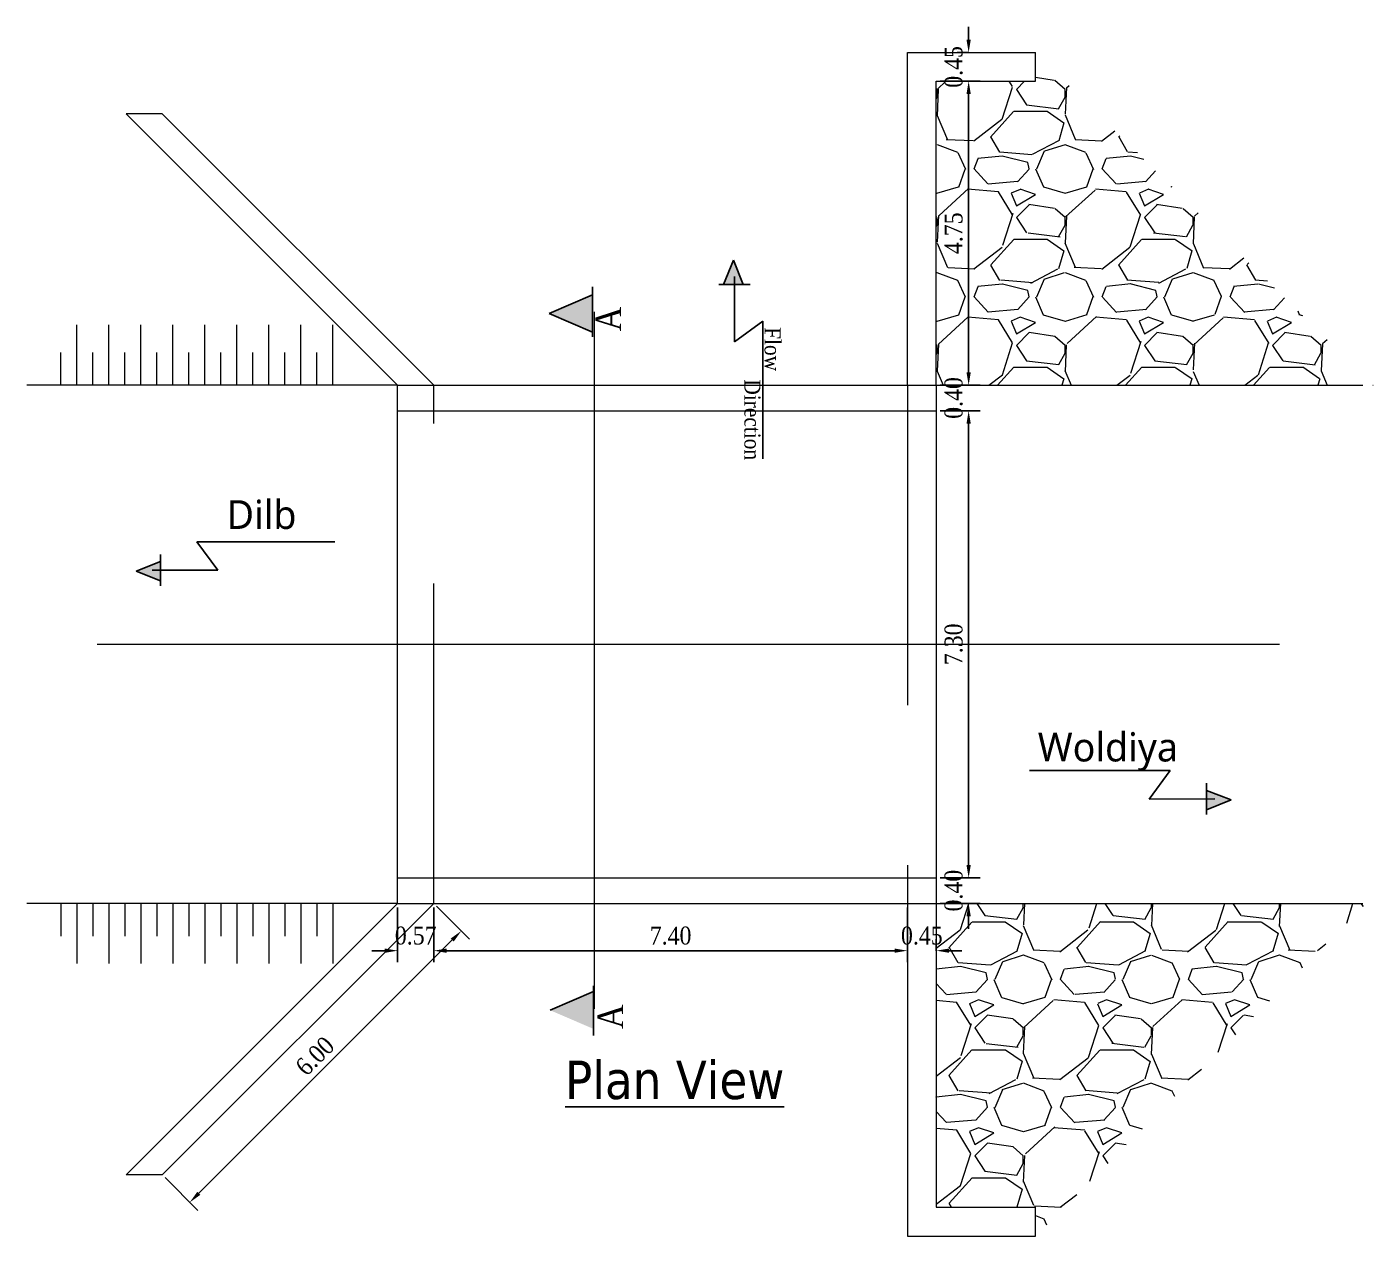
# Model space of a CAD drawing. Header units: inches. Extents: x 47 to 196, y 4 to 73.
# Drawn here: x 48.1 to 69.13, y 24.24 to 43.14 of the extents above; entities that cross this region are included whole.
import ezdxf

# ---------------------------------------------------------------- set-up
doc = ezdxf.new("R2010")
doc.units = ezdxf.units.IN
doc.header["$MEASUREMENT"] = 0
doc.linetypes.add('CENTER', pattern=[2, 1.25, -0.25, 0.25, -0.25])
doc.linetypes.add('HIDDEN', pattern=[0.375, 0.25, -0.125])
for name, color, linetype, lineweight in [('center line', 251, 'CENTER', 0), ('dima', 7, 'Continuous', 0), ('hach', 251, 'Continuous', 0), ('text', 1, 'Continuous', 0), ('wall', 4, 'Continuous', 13)]:
    doc.layers.add(name, color=color, linetype=linetype, lineweight=lineweight)
for name, color, linetype in [('Direction', 6, 'Continuous'), ('SUBSTR', 6, 'Continuous'), ('TEXT2', 7, 'Continuous')]:
    doc.layers.add(name, color=color, linetype=linetype)
doc.styles.get("Standard").update_dxf_attribs({"font": 'GARA.TTF'})
doc.dimstyles.get("Standard").update_dxf_attribs({"dimtxt": 0.28, "dimasz": 0.2, "dimexe": 0.18, "dimexo": 0.0625, "dimgap": 0.09, "dimtad": 1, "dimzin": 0, "dimdsep": 46, "dimtxsty": 'Standard', "dimcen": 0.09, "dimclrd": 253, "dimclre": 23, "dimadec": 0, "dimazin": 0, "dimtfac": 1, "dimtix": 1, "dimtofl": 0, "dimtmove": 0, "dimatfit": 3, "dimfxl": 1, "dimfxlon": 1, "dimtolj": 1, "dimtzin": 0, "dimarcsym": 0})

# ---------------------------------------------------------------- blocks, each defined once
blk = doc.blocks.new('*D8')
at = {"layer": 'Defpoints', "color": 0}
for p in [(54.4563790469158, 29.44281713117822), (54.88651026605503, 29.012685912039), (50.21373835979652, 25.20017644405895)]:
    blk.add_point(p, dxfattribs=at)
at = {"layer": 'dima', "color": 23, "lineweight": -2}
for p, q in [((54.50057322073995, 29.39862295735406), (55.0137894866686, 28.88540669142542)), ((50.25793253362068, 25.15598227023479), (50.77114879954932, 24.64276600430615))]:
    blk.add_line(p, q, dxfattribs=at)
at = {"layer": 'dima', "color": 253, "lineweight": -2}
blk.add_line((50.78529093517305, 24.91146658115704), (54.74508890981771, 28.87126455580169), dxfattribs=at)
at = {"layer": 'dima', "color": 253}
for points in [[(54.72151868377816, 28.89483478184124), (54.76865913585726, 28.84769432976213), (54.88651026605503, 29.012685912039)], [(50.7617207091335, 24.93503680719659), (50.8088611612126, 24.88789635511748), (50.64386957893575, 24.77004522491973)]]:
    blk.add_solid(points, dxfattribs=at)
at = {"layer": 'dima', "color": 0, "insert": (52.60034400877856, 27.05621148219618), "char_height": 0.28, "attachment_point": 5, "rotation": 45}
blk.add_mtext('\\A1;6.00', dxfattribs=at)
blk = doc.blocks.new('*D9')
at = {"layer": 'Defpoints', "color": 0}
for p in [(53.89069362196656, 29.44281713117823), (54.4563790469158, 29.44281713117823), (54.4563790469158, 28.7039499549202)]:
    blk.add_point(p, dxfattribs=at)
at = {"layer": 'dima', "color": 23, "lineweight": -2}
for p, q in [((53.89069362196656, 29.38031713117823), (53.89069362196656, 28.52394995492021)), ((54.4563790469158, 29.38031713117823), (54.4563790469158, 28.52394995492021))]:
    blk.add_line(p, q, dxfattribs=at)
at = {"layer": 'dima', "color": 253, "lineweight": -2}
for p, q in [((53.69069362196656, 28.7039499549202), (53.49069362196656, 28.7039499549202)), ((54.6563790469158, 28.7039499549202), (54.8563790469158, 28.7039499549202))]:
    blk.add_line(p, q, dxfattribs=at)
at = {"layer": 'dima', "color": 253}
for points in [[(53.69069362196656, 28.73728328825354), (53.69069362196656, 28.67061662158687), (53.89069362196656, 28.7039499549202)], [(54.6563790469158, 28.73728328825354), (54.6563790469158, 28.67061662158687), (54.4563790469158, 28.7039499549202)]]:
    blk.add_solid(points, dxfattribs=at)
at = {"layer": 'dima', "color": 0, "insert": (54.17353633444118, 28.93739001448834), "char_height": 0.28, "attachment_point": 5}
blk.add_mtext('\\A1;0.57', dxfattribs=at)
blk = doc.blocks.new('*D10')
at = {"layer": 'Defpoints', "color": 0}
for p in [(54.4563790469158, 29.44281713117823), (61.8563790469158, 29.44281713117823), (61.8563790469158, 28.7039499549202)]:
    blk.add_point(p, dxfattribs=at)
at = {"layer": 'dima', "color": 23, "lineweight": -2}
for p, q in [((54.4563790469158, 29.38031713117823), (54.4563790469158, 28.52394995492021)), ((61.8563790469158, 29.38031713117823), (61.8563790469158, 28.52394995492021))]:
    blk.add_line(p, q, dxfattribs=at)
at = {"layer": 'dima', "color": 253, "lineweight": -2}
blk.add_line((54.6563790469158, 28.7039499549202), (61.6563790469158, 28.7039499549202), dxfattribs=at)
at = {"layer": 'dima', "color": 253}
for points in [[(54.6563790469158, 28.73728328825354), (54.6563790469158, 28.67061662158687), (54.4563790469158, 28.7039499549202)], [(61.6563790469158, 28.73728328825354), (61.6563790469158, 28.67061662158687), (61.8563790469158, 28.7039499549202)]]:
    blk.add_solid(points, dxfattribs=at)
at = {"layer": 'dima', "color": 0, "insert": (58.1563790469158, 28.93707728180032), "char_height": 0.28, "attachment_point": 5}
blk.add_mtext('\\A1;7.40', dxfattribs=at)
blk = doc.blocks.new('*D11')
at = {"layer": 'Defpoints', "color": 0}
for p in [(62.3063790469158, 29.84281713117823), (62.81284495676073, 29.84281713117823), (62.3063790469158, 29.44281713117823)]:
    blk.add_point(p, dxfattribs=at)
at = {"layer": 'dima', "color": 253, "lineweight": -2}
for p, q in [((62.81284495676073, 30.04281713117823), (62.81284495676073, 30.24281713117823)), ((62.81284495676073, 29.24281713117823), (62.81284495676073, 29.04281713117823))]:
    blk.add_line(p, q, dxfattribs=at)
at = {"layer": 'dima', "color": 23, "lineweight": -2}
for p, q in [((62.3688790469158, 29.84281713117823), (62.99284495676073, 29.84281713117823)), ((62.3688790469158, 29.44281713117823), (62.99284495676073, 29.44281713117823))]:
    blk.add_line(p, q, dxfattribs=at)
at = {"layer": 'dima', "color": 253}
for points in [[(62.7795116234274, 30.04281713117823), (62.84617829009406, 30.04281713117823), (62.81284495676073, 29.84281713117823)], [(62.7795116234274, 29.24281713117823), (62.84617829009406, 29.24281713117823), (62.81284495676073, 29.44281713117823)]]:
    blk.add_solid(points, dxfattribs=at)
at = {"layer": 'dima', "color": 0, "insert": (62.5797176298806, 29.64281713117824), "char_height": 0.28, "attachment_point": 5, "rotation": 90}
blk.add_mtext('\\A1;0.40', dxfattribs=at)
blk = doc.blocks.new('*D12')
at = {"layer": 'Defpoints', "color": 0}
for p in [(62.3063790469158, 37.14281713117823), (62.81284495676073, 37.14281713117823), (62.3063790469158, 29.84281713117823)]:
    blk.add_point(p, dxfattribs=at)
at = {"layer": 'dima', "color": 23, "lineweight": -2}
for p, q in [((62.3688790469158, 37.14281713117823), (62.99284495676073, 37.14281713117823)), ((62.3688790469158, 29.84281713117823), (62.99284495676073, 29.84281713117823))]:
    blk.add_line(p, q, dxfattribs=at)
at = {"layer": 'dima', "color": 253, "lineweight": -2}
blk.add_line((62.81284495676073, 30.04281713117823), (62.81284495676073, 36.94281713117823), dxfattribs=at)
at = {"layer": 'dima', "color": 253}
for points in [[(62.7795116234274, 36.94281713117823), (62.84617829009406, 36.94281713117823), (62.81284495676073, 37.14281713117823)], [(62.7795116234274, 30.04281713117823), (62.84617829009406, 30.04281713117823), (62.81284495676073, 29.84281713117823)]]:
    blk.add_solid(points, dxfattribs=at)
at = {"layer": 'dima', "color": 0, "insert": (62.5797176298806, 33.49281713117824), "char_height": 0.28, "attachment_point": 5, "rotation": 90}
blk.add_mtext('\\A1;7.30', dxfattribs=at)
blk = doc.blocks.new('*D13')
at = {"layer": 'Defpoints', "color": 0}
for p in [(62.3063790469158, 37.54281713117823), (62.81284495676073, 37.54281713117823), (62.3063790469158, 37.14281713117823)]:
    blk.add_point(p, dxfattribs=at)
at = {"layer": 'dima', "color": 253, "lineweight": -2}
for p, q in [((62.81284495676073, 37.74281713117823), (62.81284495676073, 37.94281713117822)), ((62.81284495676073, 36.94281713117823), (62.81284495676073, 36.74281713117824))]:
    blk.add_line(p, q, dxfattribs=at)
at = {"layer": 'dima', "color": 23, "lineweight": -2}
for p, q in [((62.3688790469158, 37.54281713117823), (62.99284495676073, 37.54281713117823)), ((62.3688790469158, 37.14281713117823), (62.99284495676073, 37.14281713117823))]:
    blk.add_line(p, q, dxfattribs=at)
at = {"layer": 'dima', "color": 253}
for points in [[(62.7795116234274, 37.74281713117823), (62.84617829009406, 37.74281713117823), (62.81284495676073, 37.54281713117823)], [(62.7795116234274, 36.94281713117823), (62.84617829009406, 36.94281713117823), (62.81284495676073, 37.14281713117823)]]:
    blk.add_solid(points, dxfattribs=at)
at = {"layer": 'dima', "color": 0, "insert": (62.5797176298806, 37.34281713117824), "char_height": 0.28, "attachment_point": 5, "rotation": 90}
blk.add_mtext('\\A1;0.40', dxfattribs=at)
blk = doc.blocks.new('*D14')
at = {"layer": 'Defpoints', "color": 0}
for p in [(62.30637904691581, 42.29281713117823), (62.81284495676073, 42.29281713117823), (62.3063790469158, 37.54281713117823)]:
    blk.add_point(p, dxfattribs=at)
at = {"layer": 'dima', "color": 23, "lineweight": -2}
for p, q in [((62.36887904691581, 42.29281713117823), (62.99284495676073, 42.29281713117823)), ((62.3688790469158, 37.54281713117823), (62.99284495676073, 37.54281713117823))]:
    blk.add_line(p, q, dxfattribs=at)
at = {"layer": 'dima', "color": 253, "lineweight": -2}
blk.add_line((62.81284495676073, 37.74281713117823), (62.81284495676073, 42.09281713117822), dxfattribs=at)
at = {"layer": 'dima', "color": 253}
for points in [[(62.7795116234274, 42.09281713117822), (62.84617829009406, 42.09281713117822), (62.81284495676073, 42.29281713117823)], [(62.7795116234274, 37.74281713117823), (62.84617829009406, 37.74281713117823), (62.81284495676073, 37.54281713117823)]]:
    blk.add_solid(points, dxfattribs=at)
at = {"layer": 'dima', "color": 0, "insert": (62.57940489719259, 39.91781713117823), "char_height": 0.28, "attachment_point": 5, "rotation": 90}
blk.add_mtext('\\A1;4.75', dxfattribs=at)
blk = doc.blocks.new('*D34')
at = {"layer": 'Defpoints', "color": 0}
for p in [(62.81284495676073, 42.74281713117823), (62.81284495676073, 42.74281713117823), (62.81284495676073, 42.29281713117823)]:
    blk.add_point(p, dxfattribs=at)
at = {"layer": 'dima', "color": 253, "lineweight": -2}
for p, q in [((62.81284495676073, 42.94281713117823), (62.81284495676073, 43.14281713117823)), ((62.81284495676073, 42.09281713117822), (62.81284495676073, 41.89281713117823))]:
    blk.add_line(p, q, dxfattribs=at)
at = {"layer": 'dima', "color": 23, "lineweight": -2}
for p, q in [((62.81284495676073, 42.74281713117823), (62.63284495676073, 42.74281713117823)), ((62.81284495676073, 42.29281713117823), (62.63284495676073, 42.29281713117823))]:
    blk.add_line(p, q, dxfattribs=at)
at = {"layer": 'dima', "color": 253}
for points in [[(62.7795116234274, 42.94281713117823), (62.84617829009406, 42.94281713117823), (62.81284495676073, 42.74281713117823)], [(62.7795116234274, 42.09281713117822), (62.84617829009406, 42.09281713117822), (62.81284495676073, 42.29281713117823)]]:
    blk.add_solid(points, dxfattribs=at)
at = {"layer": 'dima', "color": 0, "insert": (62.57940489719259, 42.51781713117823), "char_height": 0.28, "attachment_point": 5, "rotation": 90}
blk.add_mtext('\\A1;0.45', dxfattribs=at)
blk = doc.blocks.new('*D35')
at = {"layer": 'Defpoints', "color": 0}
for p in [(61.8563790469158, 28.7039499549202), (62.30637904691581, 28.70394995492021), (62.30637904691581, 28.70394995492021)]:
    blk.add_point(p, dxfattribs=at)
at = {"layer": 'dima', "color": 23, "lineweight": -2}
for p, q in [((61.8563790469158, 28.70394995492021), (61.8563790469158, 28.88394995492021)), ((62.30637904691581, 28.70394995492021), (62.30637904691581, 28.88394995492021))]:
    blk.add_line(p, q, dxfattribs=at)
at = {"layer": 'dima', "color": 253, "lineweight": -2}
for p, q in [((61.6563790469158, 28.70394995492021), (61.4563790469158, 28.70394995492021)), ((62.50637904691581, 28.70394995492021), (62.70637904691581, 28.70394995492021))]:
    blk.add_line(p, q, dxfattribs=at)
at = {"layer": 'dima', "color": 253}
for points in [[(61.6563790469158, 28.73728328825354), (61.6563790469158, 28.67061662158687), (61.8563790469158, 28.70394995492021)], [(62.50637904691581, 28.73728328825354), (62.50637904691581, 28.67061662158687), (62.30637904691581, 28.70394995492021)]]:
    blk.add_solid(points, dxfattribs=at)
at = {"layer": 'dima', "color": 0, "insert": (62.0813790469158, 28.93739001448834), "char_height": 0.28, "attachment_point": 5}
blk.add_mtext('\\A1;0.45', dxfattribs=at)
blk = doc.blocks.new('A$C5F6E7CE3')
at = {"layer": 'text'}
h = blk.add_hatch(color=256, dxfattribs=at)
h.set_gradient(color1=(0, 0, 255), one_color=1, tint=1)
h.paths.add_polyline_path([(0.07615321208252318, 2.903954859296894), (0.3795981664857915, 2.903487390007954), (0.229292968305342, 3.28567137203873)])
at = {"layer": 'Direction', "color": 4, "linetype": 'Continuous', "ltscale": 10}
for p, q in [((0.229292968326142, 3.285671372090576), (0.07615321208252368, 2.903954859296896)), ((0.3795981664857919, 2.903487390007953), (0.2292929682849518, 3.285671372090576))]:
    blk.add_line(p, q, dxfattribs=at)
at = {"layer": 'Direction', "color": 6, "linetype": 'Continuous'}
for p, q in [((0.2450677271794603, 3.031632161230561), (0.2434907101361787, 2.007954579329777)), ((0.2434907101361787, 2.007954579329777), (0.6882060279774507, 2.334448887878565)), ((0.6882060279774507, 2.334448887878565), (0.6882060279774507, 0.1815420458836599))]:
    blk.add_line(p, q, dxfattribs=at)
at = {"layer": 'Direction', "color": 6, "linetype": 'Continuous', "ltscale": 10}
blk.add_line((5.756911747312188e-08, 2.90407217632746), (0.4897412117909283, 2.90331771016875), dxfattribs=at)
at = {"layer": 'text', "char_height": 0.2515030000000001, "width": 5.136595778254399, "attachment_point": 1, "rotation": 270}
for s, insert in [('Flow ', (0.9669632771357612, 2.238293559988648)), ('Direction', (0.6515359389754849, 1.422306348183582))]:
    blk.add_mtext(s, dxfattribs=dict(at, insert=insert))

msp = doc.modelspace()

# ---------------------------------------------------------------- hatches: boundary and pattern name
at = {"layer": 'hach'}
h = msp.add_hatch(dxfattribs=at)
h.set_pattern_fill('GRAVEL', color=256, scale=2, style=0)
h.set_pattern_definition([(228.0128, (63.7463790469158, 38.91130186684465), (-15.99999646431632, -18.00000268321449), [0.269072, -26.638176]), (184.9697, (63.5663790469158, 38.71130186684465), (24.00000210303527, 1.999982614014104), [0.461736, -45.71185]), (132.5104, (63.1063790469158, 38.67130186684465), (19.99998143669362, -22.0000173477424), [0.325576, -32.232064]), (267.2737, (62.3263790469158, 38.17130186684465), (1.999992035454381, 40.00000058994694), [0.420476, -41.627116]), (292.8337, (62.3063790469158, 37.75130186684466), (-10.00001981087428, 23.99999282355555), [0.41231, -40.818746]), (357.2737, (62.4663790469158, 37.37130186684465), (-40.00000058994694, 1.999992035454383), [0.420476, -41.627116]), (37.6942, (62.8863790469158, 37.35130186684465), (-26.00001469123595, -19.99998081032106), [0.5560579999999999, -55.049698]), (72.2553, (63.3263790469158, 37.69130186684465), (14.00002152541082, 43.99999246247837), [0.524976, -51.972642]), (121.4296, (63.4863790469158, 38.19130186684465), (-16.00001646835273, 25.99999007298513), [0.4219, -41.768146]), (175.2364, (63.2663790469158, 38.55130186684465), (22.00000189263917, -1.999983065322521), [0.481664, -23.601526]), (222.3974, (62.7863790469158, 38.59130186684465), (-24.00001470214647, -21.99998416402824), [0.622896, -61.66675]), (138.8141, (64.3063790469158, 38.15130186684465), (-14.00000589361143, 11.99999462668551), [0.212602, -21.047688]), (171.4692, (64.1463790469158, 38.29130186684466), (25.99999656963026, -4.000015820079581), [0.404474, -40.043022]), (225, (63.7463790469158, 38.35130186684465), (-2.220446049250313e-16, -2.000000618897904), [0.282842, -2.545584]), (203.1986, (63.6063790469158, 38.59130186684465), (9.99999946133415, 4.000002650529708), [0.152316, -15.07923]), (291.8014, (63.4663790469158, 38.53130186684465), (-1.999999821001297, 6.00000054602154), [0.215406, -10.554924]), (30.9638, (63.5463790469158, 38.33130186684465), (5.999996044575996, 4.000004967081465), [0.349858, -11.312046]), (161.5651, (63.8463790469158, 38.51130186684465), (4.000000869185924, -1.999996806445415), [0.252982, -6.071574]), (16.38950000000001, (62.3063790469158, 38.53130186684465), (20.00000439682392, 5.999985419635941), [0.3544, -35.08569]), (70.3462, (62.6463790469158, 38.63130186684465), (-7.999990494743491, -22.00000427121245), [0.297322, -29.434816]), (293.1986, (63.8463790469158, 38.91130186684465), (-4.000002650529708, 9.99999946133415), [0.30463, -14.926916]), (343.6105, (63.9663790469158, 38.63130186684465), (-20.00000439682391, 5.999985419635947), [0.3544, -35.08569]), (339.444, (62.3063790469158, 37.29130186684466), (-10.00000368908485, 3.999991992843169), [0.34176, -16.746248]), (294.7751, (62.6263790469158, 37.17130186684465), (-9.999984378490339, 22.00000684367824), [0.286356, -28.349286]), (66.80140000000002, (63.8663790469158, 36.91130186684465), (4.000002650529709, 9.99999946133415), [0.30463, -14.926916]), (17.354, (63.9863790469158, 37.19130186684465), (-26.00000403819367, -7.999989004518237), [0.335262, -33.190848]), (69.444, (62.8863790469158, 36.91130186684465), (-3.999991992843174, -10.00000368908484), [0.17088, -16.917128]), (101.3099, (63.7463790469158, 36.91130186684465), (-1.999995264323211, 8.000001504461904), [0.10198, -10.096058]), (165.9638, (63.7263790469158, 37.01130186684465), (6.000001091979479, -1.999996114722491), [0.41231, -7.8339]), (186.009, (63.3263790469158, 37.11130186684466), (19.99999950181208, 1.999998634963683), [0.3821, -37.827846]), (303.6901, (63.5463790469158, 38.15130186684465), (-2.000002669014382, 3.999999115542321), [0.288444, -6.922658]), (353.1572, (63.7063790469158, 37.91130186684465), (33.9999987309571, -4.000015995849522), [0.503588, -49.855126]), (60.94540000000001, (64.2063790469158, 37.85130186684465), (-8.000000054398559, -14.00000076913937), [0.205912, -20.385348]), (90, (64.3063790469158, 38.03130186684465), (-2, 2), [0.12, -1.88]), (120.2564, (63.2863790469158, 37.17130186684465), (7.999989773605388, -14.00000491170947), [0.277848, -27.50704]), (48.01280000000001, (63.1463790469158, 37.41130186684465), (15.99999646431632, 18.0000026832145), [0.538144, -26.369104]), (0, (63.5063790469158, 37.81130186684465), (2, 2), [0.52, -1.48]), (325.3048, (64.0263790469158, 37.81130186684465), (-19.99998851797505, 14.00001721918892), [0.316228, -31.306548]), (254.0546, (64.2863790469158, 37.63130186684465), (-1.999999778592762, -8.000000253304302), [0.291204, -14.269016]), (207.646, (64.2063790469158, 37.35130186684465), (-37.99999161435918, -20.00001542633836), [0.47413, -46.938948]), (175.4261, (63.7863790469158, 37.13130186684465), (-26.00000111662427, 1.999989602322168), [0.501598, -49.658148])])
h.paths.add_polyline_path([(63.85637904691581, 42.74281713117824), (63.85637904691581, 42.29281713117823), (62.30637904691581, 42.29281713117823), (62.3063790469158, 37.54281713117824), (69.13172384748822, 37.54281713117823)])
h.paths.add_polyline_path([(62.3411435420176, 36.91130186684465), (62.3411435420176, 37.77433239551181), (62.79784495676072, 37.77433239551181), (62.79784495676072, 36.91130186684465)], flags=9)
h.paths.add_polyline_path([(62.3404734005433, 39.48875905225047), (62.3404734005433, 40.34687521010601), (62.79784495676072, 40.34687521010601), (62.79784495676072, 39.48875905225047)], flags=24)
h.paths.add_polyline_path([(62.3404734005433, 42.09065778642768), (62.3404734005433, 42.9449764759288), (62.79784495676072, 42.9449764759288), (62.79784495676072, 42.09065778642768)], flags=9)
h = msp.add_hatch(dxfattribs=at)
h.set_pattern_fill('GRAVEL', color=256, scale=2, style=0)
h.set_pattern_definition([(228.0128, (63.09421970216524, 26.24281713117824), (-15.99999646431632, -18.00000268321449), [0.269072, -26.638176]), (184.9697, (62.91421970216524, 26.04281713117824), (24.00000210303527, 1.999982614014104), [0.461736, -45.71185]), (132.5104, (62.45421970216524, 26.00281713117824), (19.99998143669362, -22.0000173477424), [0.325576, -32.232064]), (267.2737, (61.67421970216525, 25.50281713117824), (1.999992035454381, 40.00000058994694), [0.420476, -41.627116]), (292.8337, (61.65421970216524, 25.08281713117824), (-10.00001981087428, 23.99999282355555), [0.41231, -40.818746]), (357.2737, (61.81421970216524, 24.70281713117824), (-40.00000058994694, 1.999992035454383), [0.420476, -41.627116]), (37.6942, (62.23421970216524, 24.68281713117824), (-26.00001469123595, -19.99998081032106), [0.5560579999999999, -55.049698]), (72.2553, (62.67421970216525, 25.02281713117824), (14.00002152541082, 43.99999246247837), [0.524976, -51.972642]), (121.4296, (62.83421970216524, 25.52281713117824), (-16.00001646835273, 25.99999007298513), [0.4219, -41.768146]), (175.2364, (62.61421970216524, 25.88281713117824), (22.00000189263917, -1.999983065322521), [0.481664, -23.601526]), (222.3974, (62.13421970216524, 25.92281713117824), (-24.00001470214647, -21.99998416402824), [0.622896, -61.66675]), (138.8141, (63.65421970216524, 25.48281713117824), (-14.00000589361143, 11.99999462668551), [0.212602, -21.047688]), (171.4692, (63.49421970216525, 25.62281713117824), (25.99999656963026, -4.000015820079581), [0.404474, -40.043022]), (225, (63.09421970216524, 25.68281713117824), (-2.220446049250313e-16, -2.000000618897904), [0.282842, -2.545584]), (203.1986, (62.95421970216524, 25.92281713117824), (9.99999946133415, 4.000002650529708), [0.152316, -15.07923]), (291.8014, (62.81421970216524, 25.86281713117824), (-1.999999821001297, 6.00000054602154), [0.215406, -10.554924]), (30.9638, (62.89421970216524, 25.66281713117824), (5.999996044575996, 4.000004967081465), [0.349858, -11.312046]), (161.5651, (63.19421970216524, 25.84281713117824), (4.000000869185924, -1.999996806445415), [0.252982, -6.071574]), (16.38950000000001, (61.65421970216524, 25.86281713117824), (20.00000439682392, 5.999985419635941), [0.3544, -35.08569]), (70.3462, (61.99421970216525, 25.96281713117824), (-7.999990494743491, -22.00000427121245), [0.297322, -29.434816]), (293.1986, (63.19421970216524, 26.24281713117824), (-4.000002650529708, 9.99999946133415), [0.30463, -14.926916]), (343.6105, (63.31421970216524, 25.96281713117824), (-20.00000439682391, 5.999985419635947), [0.3544, -35.08569]), (339.444, (61.65421970216524, 24.62281713117824), (-10.00000368908485, 3.999991992843169), [0.34176, -16.746248]), (294.7751, (61.97421970216524, 24.50281713117824), (-9.999984378490339, 22.00000684367824), [0.286356, -28.349286]), (66.80140000000002, (63.21421970216524, 24.24281713117824), (4.000002650529709, 9.99999946133415), [0.30463, -14.926916]), (17.354, (63.33421970216524, 24.52281713117824), (-26.00000403819367, -7.999989004518237), [0.335262, -33.190848]), (69.444, (62.23421970216524, 24.24281713117824), (-3.999991992843174, -10.00000368908484), [0.17088, -16.917128]), (101.3099, (63.09421970216524, 24.24281713117824), (-1.999995264323211, 8.000001504461904), [0.10198, -10.096058]), (165.9638, (63.07421970216524, 24.34281713117824), (6.000001091979479, -1.999996114722491), [0.41231, -7.8339]), (186.009, (62.67421970216525, 24.44281713117824), (19.99999950181208, 1.999998634963683), [0.3821, -37.827846]), (303.6901, (62.89421970216524, 25.48281713117824), (-2.000002669014382, 3.999999115542321), [0.288444, -6.922658]), (353.1572, (63.05421970216524, 25.24281713117824), (33.9999987309571, -4.000015995849522), [0.503588, -49.855126]), (60.94540000000001, (63.55421970216524, 25.18281713117824), (-8.000000054398559, -14.00000076913937), [0.205912, -20.385348]), (90, (63.65421970216524, 25.36281713117824), (-2, 2), [0.12, -1.88]), (120.2564, (62.63421970216524, 24.50281713117824), (7.999989773605388, -14.00000491170947), [0.277848, -27.50704]), (48.01280000000001, (62.49421970216525, 24.74281713117824), (15.99999646431632, 18.0000026832145), [0.538144, -26.369104]), (0, (62.85421970216525, 25.14281713117824), (2, 2), [0.52, -1.48]), (325.3048, (63.37421970216524, 25.14281713117824), (-19.99998851797505, 14.00001721918892), [0.316228, -31.306548]), (254.0546, (63.63421970216524, 24.96281713117824), (-1.999999778592762, -8.000000253304302), [0.291204, -14.269016]), (207.646, (63.55421970216524, 24.68281713117824), (-37.99999161435918, -20.00001542633836), [0.47413, -46.938948]), (175.4261, (63.13421970216524, 24.46281713117824), (-26.00000111662427, 1.999989602322168), [0.501598, -49.658148])])
h.paths.add_polyline_path([(69.0238758133325, 29.44281713117823), (62.3063790469158, 29.44281713117822), (62.3063790469158, 24.69281713117823), (63.85637904691581, 24.69281713117823), (63.85637904691579, 24.24281713117824)])
h.paths.add_polyline_path([(62.3411435420176, 29.21130186684466), (62.3411435420176, 30.07433239551182), (62.79784495676072, 30.07433239551182), (62.79784495676072, 29.21130186684466)], flags=9)
h.paths.add_polyline_path([(61.65421970216524, 29.17632151113763), (62.50853839166636, 29.17632151113763), (62.50853839166636, 28.71894995492021), (61.65421970216524, 28.71894995492021)], flags=9)
at = {"layer": 'text'}
h = msp.add_hatch(color=256, dxfattribs=at)
h.set_gradient(color1=(0, 0, 255), one_color=1, tint=1)
h.paths.add_polyline_path([(50.18617566871589, 34.48463337710801), (50.18664313800483, 34.78807833151129), (49.80445915597407, 34.63777313333084)])
h = msp.add_hatch(color=256, dxfattribs=at)
h.set_gradient(color1=(0, 0, 255), one_color=1, tint=1)
h.paths.add_polyline_path([(66.91194531356375, 31.05922705675438), (66.52976133153298, 31.20953225493483), (66.53022880082192, 30.90608730053156)])
at = {"layer": 'wall'}
h = msp.add_hatch(color=256, dxfattribs=at)
h.set_gradient(color1=(0, 0, 255), one_color=1, tint=1, name='INVCYLINDER')
h.paths.add_polyline_path([(56.25848631302097, 38.66436901616465), (56.93634150894815, 38.37331005027767), (56.93723864765735, 38.95566320405654)])
h = msp.add_hatch(color=256, dxfattribs=at)
h.set_gradient(color1=(0, 0, 255), one_color=1, tint=1, name='INVCYLINDER')
h.paths.add_polyline_path([(56.95117712885724, 27.48166823346773), (56.9520735592879, 28.06356162748881), (56.27327224502267, 27.77249741232807)])

# ---------------------------------------------------------------- linework, layer by layer
at = {"layer": 'center line', "color": 5, "linetype": 'CENTER', "ltscale": 20}
msp.add_line((56.96046842601311, 38.68914433315804), (56.96046842601311, 27.79684231450537), dxfattribs=at)
at = {"layer": 'center line', "linetype": 'CENTER', "ltscale": 20}
msp.add_line((49.19444052967123, 33.49281713117823), (67.67036304024026, 33.49281713117823), dxfattribs=at)
at = {"layer": 'Direction', "color": 6, "linetype": 'Continuous'}
for p, q in [((51.08217594868302, 34.65197087516167), (50.75568164013423, 35.09668619300295)), ((50.75568164013423, 35.09668619300295), (52.90858848212913, 35.09668619300295)), ((50.05849836678223, 34.65354789220495), (51.08217594868302, 34.65197087516167)), ((65.9607228294036, 31.51814011642649), (63.76203148240842, 31.51814011642649)), ((65.6342285208548, 31.07342479858522), (65.9607228294036, 31.51814011642649)), ((66.65790610275559, 31.0750018156285), (65.6342285208548, 31.07342479858522))]:
    msp.add_line(p, q, dxfattribs=at)
at = {"layer": 'Direction', "color": 4, "linetype": 'Continuous', "ltscale": 10}
for p, q in [((50.18664313800484, 34.78807833151129), (49.80445915592222, 34.63777313331045)), ((49.80445915592222, 34.63777313335164), (50.1861756687159, 34.48463337710802)), ((66.52976133153298, 31.20953225493484), (66.9119453136156, 31.059227056734)), ((66.9119453136156, 31.05922705677519), (66.53022880082193, 30.90608730053157))]:
    msp.add_line(p, q, dxfattribs=at)
at = {"layer": 'Direction', "color": 6, "linetype": 'Continuous', "ltscale": 10}
for p, q in [((50.18605835168533, 34.40848022259461), (50.18681281784404, 34.89822137681642)), ((66.53034611785249, 30.82993414601816), (66.52959165169378, 31.31967530023997))]:
    msp.add_line(p, q, dxfattribs=at)
at = {"layer": 'hach'}
for p, q in [((48.87723749090751, 37.54281713117823), (48.87723749090751, 38.48416997681174)), ((49.37723749090751, 37.54281713117823), (49.37723749090751, 38.48416997681174)), ((49.87723749090751, 37.54281713117823), (49.87723749090751, 38.48416997681174)), ((50.37723749090751, 37.54281713117823), (50.37723749090751, 38.48416997681174)), ((50.87723749090751, 37.54281713117823), (50.87723749090751, 38.48416997681174)), ((51.37723749090751, 37.54281713117823), (51.37723749090751, 38.48416997681174)), ((51.87723749090751, 37.54281713117823), (51.87723749090751, 38.48416997681174)), ((52.37723749090751, 37.54281713117823), (52.37723749090751, 38.48416997681174)), ((52.87723749090751, 37.54281713117823), (52.87723749090751, 38.48416997681174)), ((48.62723749090751, 37.54281713117823), (48.62723749090751, 38.05338043300302)), ((49.12723749090751, 37.54281713117823), (49.12723749090751, 38.05338043300302)), ((49.62723749090751, 37.54281713117823), (49.62723749090751, 38.05338043300302)), ((50.12723749090751, 37.54281713117823), (50.12723749090751, 38.05338043300302)), ((50.62723749090751, 37.54281713117823), (50.62723749090751, 38.05338043300302)), ((51.12723749090751, 37.54281713117823), (51.12723749090751, 38.05338043300302)), ((51.62723749090751, 37.54281713117823), (51.62723749090751, 38.05338043300302)), ((52.12723749090751, 37.54281713117823), (52.12723749090751, 38.05338043300302)), ((52.62723749090751, 37.54281713117823), (52.62723749090751, 38.05338043300302)), ((53.89069362196654, 37.54281713117824), (48.0993826690153, 37.54281713117824)), ((62.3063790469158, 37.54281713117824), (68.97052599499101, 37.54281713117824)), ((53.89069362196656, 29.44281713117823), (48.09938266901531, 29.44281713117823)), ((48.62723749090751, 29.44281713117822), (48.62723749090751, 28.93225382935344)), ((48.87723749090751, 29.44281713117822), (48.87723749090751, 28.50146428554471)), ((49.12723749090751, 29.44281713117822), (49.12723749090751, 28.93225382935344)), ((49.37723749090751, 29.44281713117822), (49.37723749090751, 28.50146428554471)), ((49.62723749090751, 29.44281713117822), (49.62723749090751, 28.93225382935344)), ((49.87723749090751, 29.44281713117822), (49.87723749090751, 28.50146428554471)), ((50.12723749090751, 29.44281713117822), (50.12723749090751, 28.93225382935344)), ((50.37723749090751, 29.44281713117822), (50.37723749090751, 28.50146428554471)), ((50.62723749090751, 29.44281713117822), (50.62723749090751, 28.93225382935344)), ((50.87723749090751, 29.44281713117822), (50.87723749090751, 28.50146428554471)), ((51.12723749090751, 29.44281713117822), (51.12723749090751, 28.93225382935344)), ((51.37723749090751, 29.44281713117822), (51.37723749090751, 28.50146428554471)), ((51.62723749090751, 29.44281713117822), (51.62723749090751, 28.93225382935344)), ((51.87723749090751, 29.44281713117822), (51.87723749090751, 28.50146428554471)), ((52.12723749090751, 29.44281713117822), (52.12723749090751, 28.93225382935344)), ((52.37723749090751, 29.44281713117822), (52.37723749090751, 28.50146428554471)), ((52.62723749090751, 29.44281713117822), (52.62723749090751, 28.93225382935344)), ((52.87723749090751, 29.44281713117822), (52.87723749090751, 28.50146428554471)), ((62.30637904691579, 29.44281713117823), (68.97052599499102, 29.44281713117823))]:
    msp.add_line(p, q, dxfattribs=at)
at = {"layer": 'hach', "linetype": 'HIDDEN', "ltscale": 20}
for p, q in [((54.4563790469158, 29.44281713117823), (54.4563790469158, 37.54281713117823)), ((61.8563790469158, 37.54281713117823), (61.8563790469158, 29.44281713117823))]:
    msp.add_line(p, q, dxfattribs=at)
at = {"layer": 'SUBSTR', "color": 4, "linetype": 'Continuous', "ltscale": 10}
for p, q in [((56.93732987259193, 38.95570235426182), (56.25848631294468, 38.66436901613191)), ((56.93622809856947, 38.29969279244337), (56.93742803043307, 39.07859587387271)), ((56.25848631294468, 38.6643690161974), (56.93643261330647, 38.37327093168643)), ((56.95270119055766, 28.06383075042524), (56.27327224494638, 27.77249741229534)), ((56.95101405182959, 27.37581122337419), (56.95221398369313, 28.15471430480354))]:
    msp.add_line(p, q, dxfattribs=at)
at = {"layer": 'wall'}
for p, q in [((61.8563790469158, 37.54281713117823), (61.8563790469158, 42.74281713117823)), ((61.8563790469158, 42.74281713117823), (63.8563790469158, 42.74281713117823)), ((63.8563790469158, 42.29281713117823), (63.8563790469158, 42.74281713117823)), ((62.3063790469158, 37.54281713117823), (62.30637904691581, 42.29281713117823)), ((62.30637904691581, 42.29281713117823), (63.85637904691581, 42.29281713117823)), ((53.89069362196656, 37.54281713117823), (49.64805293484729, 41.78545781829752)), ((50.21373835979652, 41.78545781829752), (49.64805293484729, 41.78545781829752)), ((54.4563790469158, 37.54281713117823), (50.21373835979652, 41.78545781829752)), ((53.89069362196656, 37.54281713117824), (62.3063790469158, 37.54281713117824)), ((53.89069362196656, 29.44281713117823), (53.89069362196656, 37.54281713117823)), ((62.3063790469158, 37.54281713117823), (62.3063790469158, 29.44281713117823)), ((53.89069362196656, 37.14281713117823), (62.3063790469158, 37.14281713117823)), ((53.89069362196656, 29.84281713117823), (62.3063790469158, 29.84281713117823)), ((53.89069362196656, 29.44281713117823), (49.64805293484729, 25.20017644405894)), ((54.4563790469158, 29.44281713117823), (50.21373835979652, 25.20017644405894)), ((53.89069362196656, 29.44281713117823), (62.30637904691579, 29.44281713117823)), ((61.8563790469158, 29.44281713117823), (61.8563790469158, 24.24281713117823)), ((62.3063790469158, 29.44281713117823), (62.3063790469158, 24.69281713117823)), ((50.21373835979652, 25.20017644405894), (49.64805293484729, 25.20017644405894)), ((62.30637904691579, 24.69281713117823), (63.8563790469158, 24.69281713117823)), ((63.8563790469158, 24.24281713117823), (63.8563790469158, 24.69281713117823)), ((61.8563790469158, 24.24281713117823), (63.8563790469158, 24.24281713117823))]:
    msp.add_line(p, q, dxfattribs=at)

# ---------------------------------------------------------------- block references
at = {"layer": 'TEXT2'}
msp.add_blockref('A$C5F6E7CE3', (58.90912785548949, 36.21143902542195), dxfattribs=at)

# ---------------------------------------------------------------- texts
at = {"layer": 'hach', "char_height": 0.4, "width": 0.9913487625188964, "attachment_point": 1, "rotation": 90}
for insert in [(56.98272802992915, 38.38662818005233), (57.01496799014848, 27.48165792430615)]:
    msp.add_mtext('{\\C2;A}', dxfattribs=dict(at, insert=insert))
at = {"layer": 'text', "char_height": 0.45, "width": 5.136595778254399, "attachment_point": 1}
for s, insert in [('{\\fSegoe UI|b0|i0|c0|p34;Dilb}', (51.22011330311082, 35.74494274878286)), ('{\\fSegoe UI|b0|i0|c0|p34;Woldiya}', (63.89308285060537, 32.1113018050568))]:
    msp.add_mtext(s, dxfattribs=dict(at, insert=insert))
at = {"layer": 'TEXT2', "insert": (56.50711621083263, 26.98536405433745), "char_height": 0.6, "width": 6.002289874184896, "attachment_point": 1}
msp.add_mtext('{\\fTahoma|b0|i0|c0|p34;\\LPlan View}', dxfattribs=at)

# ---------------------------------------------------------------- dimensions: what is measured, and where the dimension line sits
at = {"layer": 'dima'}
for base, p1, p2, picture, middle in [((62.81284495676073, 42.74281713117823), (62.81284495676073, 42.29281713117823), (62.81284495676073, 42.74281713117823), '*D34', (62.57940489719259, 42.51781713117823)), ((62.81284495676073, 42.29281713117823), (62.3063790469158, 37.54281713117823), (62.30637904691581, 42.29281713117823), '*D14', (62.57940489719259, 39.91781713117823)), ((62.81284495676073, 37.54281713117823), (62.3063790469158, 37.14281713117823), (62.3063790469158, 37.54281713117823), '*D13', (62.5797176298806, 37.34281713117824)), ((62.81284495676073, 37.14281713117823), (62.3063790469158, 29.84281713117823), (62.3063790469158, 37.14281713117823), '*D12', (62.5797176298806, 33.49281713117824)), ((62.81284495676073, 29.84281713117823), (62.3063790469158, 29.44281713117823), (62.3063790469158, 29.84281713117823), '*D11', (62.5797176298806, 29.64281713117824))]:
    dim = msp.add_linear_dim(base=base, p1=p1, p2=p2, angle=90, dimstyle='Standard', dxfattribs=at)
    dim.commit()
    dim.dimension.update_dxf_attribs({"geometry": picture, "text_midpoint": middle})
dim = msp.add_aligned_dim(p1=(50.21373835979652, 25.20017644405894), p2=(54.4563790469158, 29.44281713117823), distance=-0.6082974037067763, dimstyle='Standard', dxfattribs=at)
dim.commit()
dim.dimension.update_dxf_attribs({"geometry": '*D8', "text_midpoint": (52.60034400877856, 27.05621148219618)})
for base, p1, p2, picture, middle in [((54.4563790469158, 28.7039499549202), (53.89069362196656, 29.44281713117823), (54.4563790469158, 29.44281713117823), '*D9', (54.17353633444118, 28.93739001448834)), ((61.8563790469158, 28.7039499549202), (54.4563790469158, 29.44281713117823), (61.8563790469158, 29.44281713117823), '*D10', (58.1563790469158, 28.93707728180032)), ((62.30637904691581, 28.70394995492021), (61.8563790469158, 28.7039499549202), (62.30637904691581, 28.70394995492021), '*D35', (62.0813790469158, 28.93739001448834))]:
    dim = msp.add_linear_dim(base=base, p1=p1, p2=p2, dimstyle='Standard', dxfattribs=at)
    dim.commit()
    dim.dimension.update_dxf_attribs({"geometry": picture, "text_midpoint": middle})

doc.saveas('drawing.dxf')
